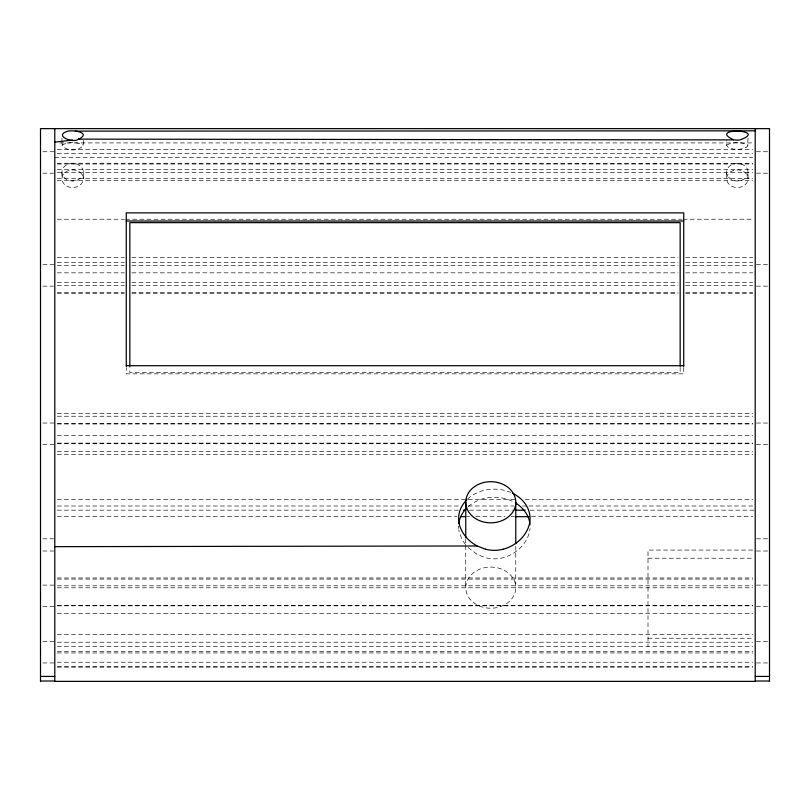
<?xml version="1.0" encoding="UTF-8"?>
<svg xmlns="http://www.w3.org/2000/svg" width="810" height="810" viewBox="0 0 810 810"><rect width="100%" height="100%" fill="white"/><g stroke="black" fill="none" stroke-linecap="round" stroke-linejoin="round"><path stroke-width="0.61" stroke-dasharray="4.05 3.04" d="M61.965 145.091C67.675 141.841 77.639 141.841 83.359 145.091M726.641 145.091C732.351 141.841 742.324 141.841 748.035 145.091M59.849 142.924L752.682 142.924M57.318 149.566L752.682 149.566M42.879 151.743L54.796 151.743M756.398 151.743L769.5 151.743M57.318 153.454L752.682 153.454M54.796 157.505L752.682 157.505M57.318 163.245L752.682 163.326M57.318 164.015L752.682 164.015M57.318 169.361L752.682 169.361M57.318 172.469L752.682 172.469M42.879 173.178L53.602 173.178M756.398 173.178L768.305 173.178M57.318 178.565L752.682 178.565M57.318 180.326L752.682 180.326M57.318 219.226L124.325 219.226M125.591 219.226L681.878 219.226M683.144 219.226L752.682 219.226M57.318 257.56L124.325 257.56M131.919 257.56L678.081 257.56M685.675 257.56L752.682 257.56M57.318 262.481L124.325 262.481M131.919 262.481L678.081 262.481M685.675 262.481L752.682 262.481M42.879 264.708L54.796 264.708M756.398 264.708L768.305 264.708M57.318 265.417L124.325 265.417M131.919 265.417L678.081 265.417M685.675 265.417L752.682 265.417M57.318 272.838L124.325 272.838M131.919 272.838L678.081 272.838M685.675 272.838L752.682 272.838M57.318 282.315L124.325 282.315M131.919 282.315L678.081 282.315M685.675 282.315L752.682 282.315M57.318 285.424L124.325 285.424M131.919 285.424L678.081 285.424M685.675 285.424L752.682 285.424M42.879 286.143L53.602 286.143M756.398 286.143L768.305 286.143M57.318 292.673L124.325 292.673M131.919 292.673L678.081 292.673M685.675 292.673L752.682 292.673M57.318 293.291L124.325 293.291M131.919 293.291L678.081 293.291M685.675 293.291L752.682 293.291M57.318 413.677L752.682 413.677M57.318 416.239L752.682 416.239M42.879 423.033L54.796 423.033M756.398 423.033L769.5 423.033M57.318 423.741L752.682 423.741M57.318 423.944L752.682 423.944M57.318 435.416L752.682 435.416M57.318 443.121L752.682 443.121M57.318 443.748L752.682 443.748M42.879 444.467L54.796 444.467M756.398 444.467L769.5 444.467M57.318 451.605L752.682 451.605M57.318 454.329L752.682 454.329M57.318 499.486L466.945 499.486M468.21 499.486L516.253 499.486M525.103 499.486L752.682 499.486M57.318 505.997L460.627 505.997M468.21 505.997L513.732 505.997M522.582 505.997L527.634 505.997M528.9 505.997L752.682 505.997M57.318 510.168L460.627 510.168M469.476 510.168L512.467 510.168M530.165 510.168L755.203 510.168M57.318 516.679L456.84 516.679M466.945 516.679L469.476 516.679M475.804 516.679L504.883 516.679M511.201 516.679L513.732 516.679M531.431 516.679L752.682 516.679M42.879 538.822L53.602 538.822M756.398 538.822L768.305 538.822M752.682 550.071L648 550.071L648 646.37M42.879 551.013L53.602 551.013M756.398 551.013L768.305 551.013M648 558.212L752.682 558.212M57.318 577.965L752.682 577.965M57.318 579.089L752.682 579.089M42.879 585.114L54.796 585.114M756.398 585.114L769.5 585.114M57.318 585.822L752.682 585.822M57.318 587.797L752.682 587.797M57.318 605.434L752.682 605.434M57.318 605.829L752.682 605.829M42.879 606.548L54.796 606.548M756.398 606.548L769.5 606.548M57.318 613.686L752.682 613.676M57.318 634.362L752.682 634.362M648 638.24L752.682 638.24M42.879 641.51L54.796 641.51M756.398 641.51L769.5 641.51M57.318 642.219L752.682 642.219M57.318 646.431L752.682 646.37M57.318 651.321L752.682 651.321M57.318 652.941L752.682 652.941M57.318 662.226L752.682 662.226M42.879 662.944L54.796 662.944M756.398 662.944L769.5 662.944M57.318 666.772L752.682 666.772M57.318 667.076L752.682 667.076M468.099 547.519L477.12 554.425L485.453 557.715A33.686 32.562 0 0 0 503.223 557.715C515.504 554.404 526.267 544.664 529.436 532.17A35.731 29.393 0 0 0 530.003 528.515M465.487 544.563L462.004 539.419L459.24 532.17A35.731 29.393 0 0 1 458.794 529.74M748.035 138.145L747.539 146.418L744.673 148.19L740.006 149.313L733.394 149.131L728.291 147.349L726.641 145.527L726.641 140.454M748.055 172.196A10.722 8.819 0 0 1 731.977 179.83A10.722 8.819 0 0 1 731.977 164.562A10.722 8.819 0 0 1 748.055 172.196L748.055 178.706A10.722 8.819 0 0 1 731.977 186.34A10.722 8.819 0 0 1 731.977 171.072A10.722 8.819 0 0 1 748.055 178.706M726.621 172.196L726.621 178.706M683.731 367.527L683.731 373.845L126.269 373.845L126.269 367.527M680.157 367.487L680.157 372.529L129.843 372.529L129.843 367.487M515.778 546.213L515.778 587.655A25.019 20.574 0 0 1 478.254 605.475A25.019 20.574 0 0 1 478.254 569.835A25.019 20.574 0 0 1 515.778 587.655M465.75 538.68L465.75 587.655M83.359 140.454C86.923 152.27 61.681 152.958 61.965 142.773M83.379 172.196A10.722 8.819 0 0 1 67.301 179.83A10.722 8.819 0 0 1 67.301 164.562A10.722 8.819 0 0 1 83.379 172.196L83.379 178.706A10.722 8.819 0 0 1 67.301 186.34A10.722 8.819 0 0 1 67.301 171.072A10.722 8.819 0 0 1 83.379 178.706M61.965 138.145L61.965 142.104M61.945 172.196L61.945 178.706M467.532 499.102A35.731 29.393 0 0 1 510.563 492.348M458.673 528.515A35.731 29.393 0 0 1 458.612 526.044M468.291 506.544A35.731 29.393 0 0 1 514.421 502.362"/><path stroke-width="1.21" d="M78.489 139.138C73.335 143.684 54.331 135.877 66.359 131.686C71.553 129.053 92.593 132.739 78.489 139.138L734.67 139.897A9.598 4.546 0 0 0 739.996 139.887C769.804 129.276 706.836 127.332 733.394 139.674M503.223 549.21C515.443 546.021 526.318 536.493 529.436 524.04A35.731 29.393 0 0 0 512.527 493.239M54.796 142.125L72.657 140.069M54.796 546.659L477.12 545.981L485.453 549.21M75.33 131.139L755.203 130.835M126.269 221.019L683.731 221.019M126.269 365.715L683.731 365.715M463.158 510.168L465.689 510.168M514.988 510.168L525.103 510.168M460.627 516.679L465.689 516.679M514.988 516.679L528.9 516.679M40.5 676.421L54.796 676.421M755.203 676.421L769.5 676.421M40.5 681.018L54.796 681.018M755.203 681.018L769.5 681.018M477.12 545.981C468.605 541.414 461.599 533.537 459.24 524.04A35.731 29.393 0 0 1 466.803 499.8M769.5 681.362L769.5 128.638L40.5 128.638L40.5 681.362M755.203 128.638L755.203 681.362L54.796 681.362L54.796 128.638M683.731 366.262L683.731 212.888L126.269 212.888L126.269 366.262M680.157 366.231L680.157 222.649L129.843 222.649L129.843 366.231M515.778 502.271A25.019 20.574 0 0 1 478.254 520.081A25.019 20.574 0 0 1 478.254 484.451A25.019 20.574 0 0 1 515.778 502.271L515.778 543.702M465.75 502.271L465.75 537.425M503.223 549.221A34.354 32.592 0 0 1 485.453 549.221M458.794 523.594A35.731 29.393 0 0 1 466.104 508.65M515.342 502.888A35.731 29.393 0 0 1 530.003 524.819"/></g></svg>
